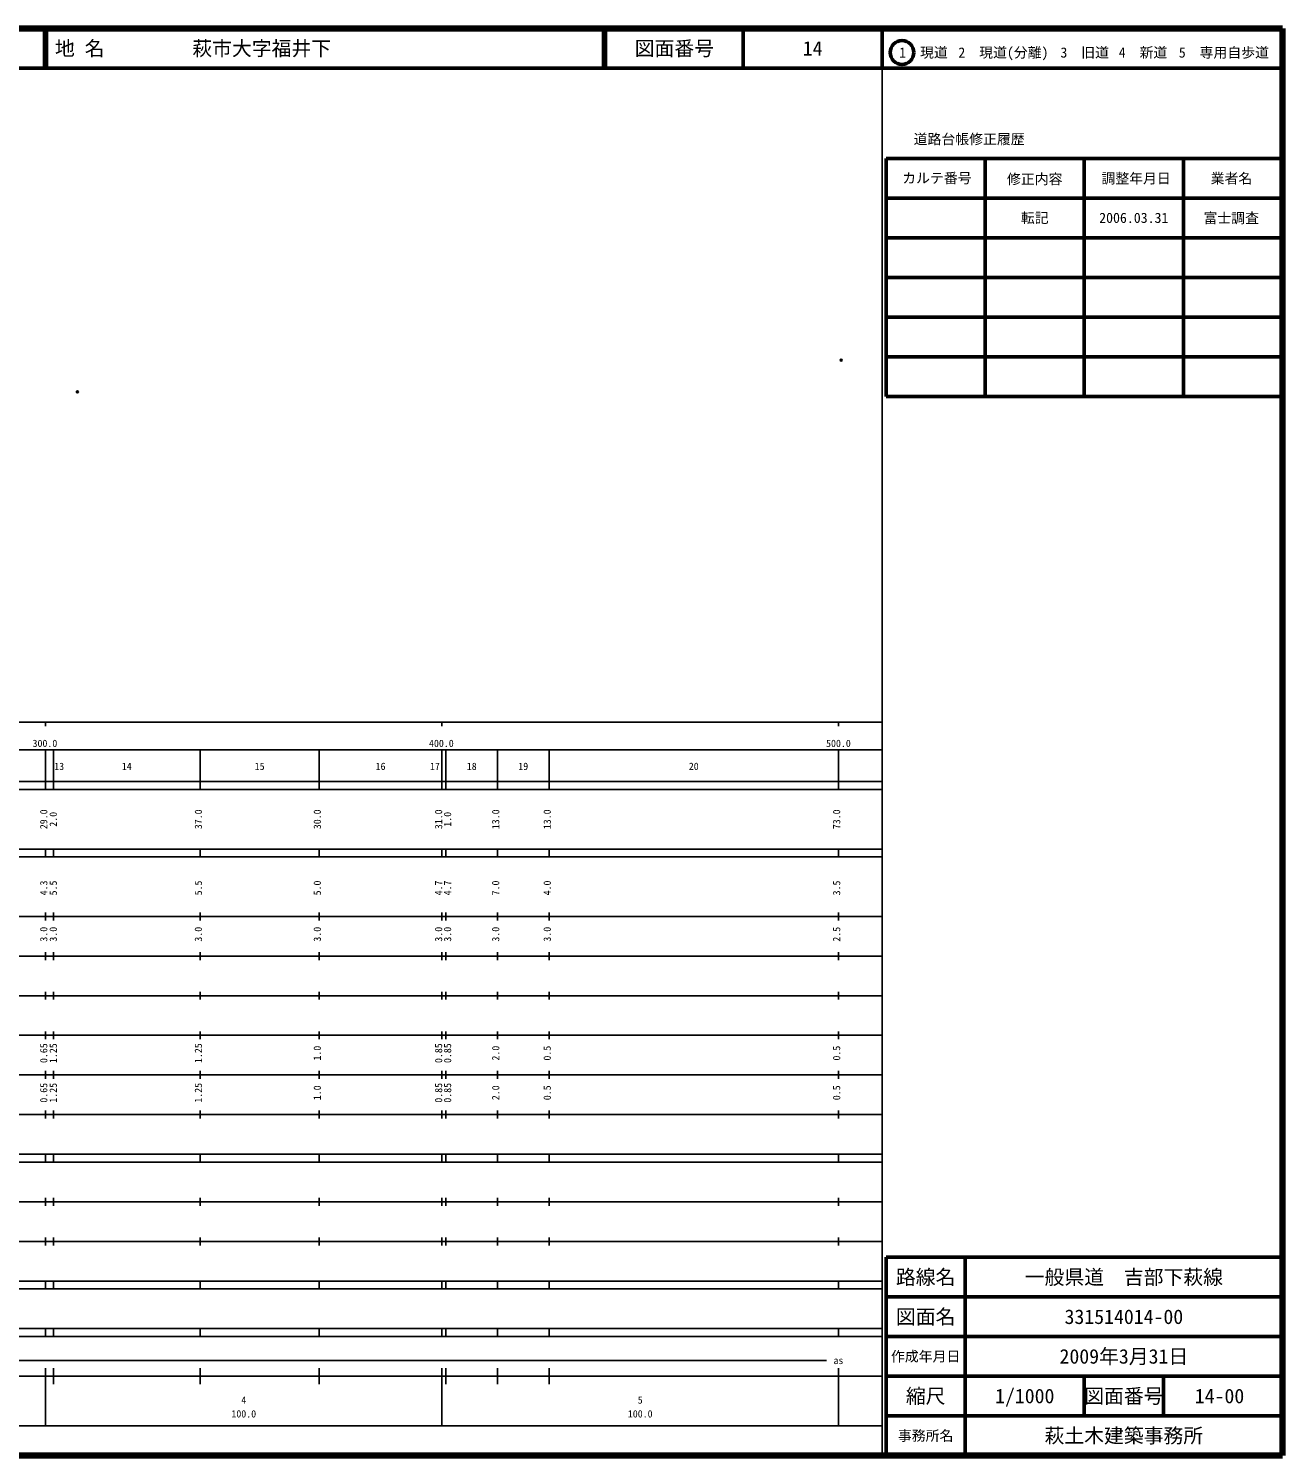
# Model space of a CAD drawing. Units: millimetres on the paper. Extents: x 40 to 680, y 20 to 380.
# Drawn here: x 363.7 to 680, y 20 to 380 of the extents above; entities that cross this region are included whole.
import ezdxf
from ezdxf.enums import TextEntityAlignment as Align

# ---------------------------------------------------------------- set-up
doc = ezdxf.new("R2010")
doc.units = ezdxf.units.MM
doc.header["$PDMODE"] = 32
doc.header["$PDSIZE"] = 0.5
doc.layers.add('M-OTRS', color=6, linetype='Continuous')
doc.layers.add('M-TTL-TXT', color=7, linetype='Continuous')
for name, color, linetype, lineweight in [('M-TTL', 2, 'Continuous', 140), ('M-TTL-BAND', 7, 'Continuous', 25), ('M-TTL-FRAM', 2, 'Continuous', 50), ('M-TTL-LINE', 7, 'Continuous', 50)]:
    doc.layers.add(name, color=color, linetype=linetype, lineweight=lineweight)
doc.styles.add('ＭＳ ゴシック', font='')
doc.styles.get('ＭＳ ゴシック').set_extended_font_data('MS Gothic')

msp = doc.modelspace()

# ---------------------------------------------------------------- linework, layer by layer
at = {"layer": 'M-OTRS'}
for p in [(568.699, 296.362), (376.022, 288.334)]:
    msp.add_point(p, dxfattribs=at)
at = {"layer": 'M-TTL'}
for p, q in [((680, 380), (40, 380)), ((680, 20), (680, 380)), ((40, 20), (680, 20))]:
    msp.add_line(p, q, dxfattribs=at)
at = {"layer": 'M-TTL-BAND'}
for p, q in [((579, 20), (579, 370)), ((40, 205), (579, 205)), ((368, 205), (368, 204)), ((468, 205), (468, 204)), ((568, 205), (568, 204)), ((68, 198), (579, 198)), ((368, 188), (368, 198)), ((370, 188), (370, 198)), ((407, 188), (407, 198)), ((437, 188), (437, 198)), ((468, 188), (468, 198)), ((469, 188), (469, 198)), ((482, 188), (482, 198)), ((495, 188), (495, 198)), ((568, 188), (568, 198)), ((40, 190), (579, 190)), ((40, 188), (579, 188)), ((40, 173), (579, 173)), ((368, 171), (368, 173)), ((370, 171), (370, 173)), ((407, 171), (407, 173)), ((437, 171), (437, 173)), ((468, 171), (468, 173)), ((469, 171), (469, 173)), ((482, 171), (482, 173)), ((495, 171), (495, 173)), ((568, 171), (568, 173)), ((40, 171), (579, 171)), ((40, 156), (579, 156)), ((368, 155), (368, 157)), ((370, 155), (370, 157)), ((407, 155), (407, 157)), ((437, 155), (437, 157)), ((468, 155), (468, 157)), ((469, 155), (469, 157)), ((482, 155), (482, 157)), ((495, 155), (495, 157)), ((568, 155), (568, 157)), ((46, 146), (579, 146)), ((368, 145), (368, 147)), ((370, 145), (370, 147)), ((407, 145), (407, 147)), ((437, 145), (437, 147)), ((468, 145), (468, 147)), ((469, 145), (469, 147)), ((482, 145), (482, 147)), ((495, 145), (495, 147)), ((568, 145), (568, 147)), ((368, 135), (368, 137)), ((370, 135), (370, 137)), ((407, 135), (407, 137)), ((437, 135), (437, 137)), ((468, 135), (468, 137)), ((469, 135), (469, 137)), ((482, 135), (482, 137)), ((495, 135), (495, 137)), ((568, 135), (568, 137)), ((52, 136), (579, 136)), ((46, 126), (579, 126)), ((368, 125), (368, 127)), ((370, 125), (370, 127)), ((407, 125), (407, 127)), ((437, 125), (437, 127)), ((468, 125), (468, 127)), ((469, 125), (469, 127)), ((482, 125), (482, 127)), ((495, 125), (495, 127)), ((568, 125), (568, 127)), ((52, 116), (579, 116)), ((368, 115), (368, 117)), ((370, 115), (370, 117)), ((407, 115), (407, 117)), ((437, 115), (437, 117)), ((468, 115), (468, 117)), ((469, 115), (469, 117)), ((482, 115), (482, 117)), ((495, 115), (495, 117)), ((568, 115), (568, 117)), ((46, 106), (579, 106)), ((368, 105), (368, 107)), ((370, 105), (370, 107)), ((407, 105), (407, 107)), ((437, 105), (437, 107)), ((468, 105), (468, 107)), ((469, 105), (469, 107)), ((482, 105), (482, 107)), ((495, 105), (495, 107)), ((568, 105), (568, 107)), ((40, 96), (579, 96)), ((40, 94), (579, 94)), ((368, 94), (368, 96)), ((370, 94), (370, 96)), ((407, 94), (407, 96)), ((437, 94), (437, 96)), ((468, 94), (468, 96)), ((469, 94), (469, 96)), ((482, 94), (482, 96)), ((495, 94), (495, 96)), ((568, 94), (568, 96)), ((49, 84), (579, 84)), ((368, 83), (368, 85)), ((370, 83), (370, 85)), ((407, 83), (407, 85)), ((437, 83), (437, 85)), ((468, 83), (468, 85)), ((469, 83), (469, 85)), ((482, 83), (482, 85)), ((495, 83), (495, 85)), ((568, 83), (568, 85)), ((40, 74), (579, 74)), ((368, 73), (368, 75)), ((370, 73), (370, 75)), ((407, 73), (407, 75)), ((437, 73), (437, 75)), ((468, 73), (468, 75)), ((469, 73), (469, 75)), ((482, 73), (482, 75)), ((495, 73), (495, 75)), ((568, 73), (568, 75)), ((40, 64), (579, 64)), ((40, 62), (579, 62)), ((368, 62), (368, 64)), ((370, 62), (370, 64)), ((407, 62), (407, 64)), ((437, 62), (437, 64)), ((468, 62), (468, 64)), ((469, 62), (469, 64)), ((482, 62), (482, 64)), ((495, 62), (495, 64)), ((568, 62), (568, 64)), ((40, 52), (579, 52)), ((368, 50), (368, 52)), ((370, 50), (370, 52)), ((407, 50), (407, 52)), ((437, 50), (437, 52)), ((468, 50), (468, 52)), ((469, 50), (469, 52)), ((482, 50), (482, 52)), ((495, 50), (495, 52)), ((568, 50), (568, 52)), ((40, 50), (579, 50)), ((71, 44), (565, 44)), ((40, 40), (579, 40)), ((368, 27.5), (368, 42)), ((370, 38), (370, 42)), ((407, 38), (407, 42)), ((437, 38), (437, 42)), ((468, 27.5), (468, 42)), ((469, 38), (469, 42)), ((482, 38), (482, 42)), ((495, 38), (495, 42)), ((568, 27.5), (568, 42)), ((68, 27.5), (579, 27.5))]:
    msp.add_line(p, q, dxfattribs=at)
at = {"layer": 'M-TTL-FRAM'}
for p, q in [((580, 347.197), (580, 287.197)), ((580, 347.197), (680, 347.197)), ((580, 287.197), (680, 287.197)), ((680, 70), (580, 70)), ((580, 70), (580, 20))]:
    msp.add_line(p, q, dxfattribs=at)
at = {"layer": 'M-TTL-LINE'}
for p, q in [((367.75, 380), (367.75, 370)), ((368.25, 380), (368.25, 370)), ((508.747, 380), (508.747, 370)), ((509.247, 380), (509.247, 370)), ((543.997, 380), (543.997, 370)), ((579, 380), (579, 370)), ((40, 370), (680, 370)), ((605, 347.197), (605, 287.197)), ((630, 347.197), (630, 287.197)), ((655, 347.197), (655, 287.197)), ((580, 337.197), (680, 337.197)), ((580, 327.197), (680, 327.197)), ((580, 317.197), (680, 317.197)), ((580, 307.197), (680, 307.197)), ((580, 297.197), (680, 297.197)), ((600, 70), (600, 20)), ((680, 60), (580, 60)), ((680, 50), (580, 50)), ((680, 40), (580, 40)), ((630, 40), (630, 30)), ((650, 40), (650, 30)), ((680, 30), (580, 30))]:
    msp.add_line(p, q, dxfattribs=at)
msp.add_circle((584.031, 373.958), 3, dxfattribs=at)

# ---------------------------------------------------------------- texts
at = {"layer": 'M-TTL-BAND', "style": 'ＭＳ ゴシック'}
for s, p in [('300.0', (367.844, 198.195)), ('400.0', (467.844, 198.195)), ('500.0', (568, 198.195)), ('13', (371.441, 192.405)), ('14', (388.5, 192.405)), ('15', (422, 192.405)), ('16', (452.5, 192.405)), ('17', (466.226, 192.405)), ('18', (475.5, 192.405)), ('19', (488.5, 192.405)), ('20', (531.5, 192.405)), ('as', (568, 42.5)), ('4', (418, 32.523)), ('5', (518, 32.523)), ('100.0', (418, 29.033)), ('100.0', (518, 29.033))]:
    msp.add_text(s, height=1.833, dxfattribs=at).set_placement(p, align=Align.BOTTOM_CENTER)
for s, p in [('29.0', (369, 180.5)), ('2.0', (371.402, 180.5)), ('37.0', (408, 180.5)), ('30.0', (438, 180.5)), ('31.0', (468.598, 180.5)), ('1.0', (470.868, 180.5)), ('13.0', (483, 180.5)), ('13.0', (496, 180.5)), ('73.0', (569, 180.5)), ('4.3', (369, 163.174)), ('5.5', (371.402, 163.174)), ('5.5', (408, 163.174)), ('5.0', (438, 163.174)), ('4.7', (468.598, 163.174)), ('4.7', (470.868, 163.174)), ('7.0', (483, 163.174)), ('4.0', (496, 163.174)), ('3.5', (569, 163.174)), ('3.0', (369, 151.5)), ('3.0', (371.402, 151.5)), ('3.0', (408, 151.5)), ('3.0', (438, 151.5)), ('3.0', (468.598, 151.5)), ('3.0', (470.868, 151.5)), ('3.0', (483, 151.5)), ('3.0', (496, 151.5)), ('2.5', (569, 151.5)), ('0.65', (369, 121.5)), ('1.25', (371.402, 121.5)), ('1.25', (408, 121.5)), ('1.0', (438, 121.5)), ('0.85', (468.598, 121.5)), ('0.85', (470.868, 121.5)), ('2.0', (483, 121.5)), ('0.5', (496, 121.5)), ('0.5', (569, 121.5)), ('0.65', (369, 111.5)), ('1.25', (371.402, 111.5)), ('1.25', (408, 111.5)), ('1.0', (438, 111.5)), ('0.85', (468.598, 111.5)), ('0.85', (470.868, 111.5)), ('2.0', (483, 111.5)), ('0.5', (496, 111.5)), ('0.5', (569, 111.5))]:
    msp.add_text(s, height=1.833, rotation=90, dxfattribs=at).set_placement(p, align=Align.BOTTOM_CENTER)
at = {"layer": 'M-TTL-TXT', "style": 'ＭＳ ゴシック'}
for s, p in [('地 名', (370.38, 375)), ('萩市大字福井下', (405.024, 375))]:
    msp.add_text(s, height=3.666, dxfattribs=at).set_placement(p, align=Align.MIDDLE_LEFT)
for s, height, p in [('図面番号', 3.666, (526.622, 375)), ('14', 3.666, (561.497, 375)), ('1\u3000現道', 2.566, (589.448, 373.958)), ('2\u3000現道(分離)', 2.566, (609.619, 373.958)), ('3\u3000旧道', 2.566, (630.121, 373.958)), ('4\u3000新道', 2.566, (644.824, 373.958)), ('5\u3000専用自歩道', 2.566, (665.228, 373.958)), ('道路台帳修正履歴', 2.566, (600.968, 352.113)), ('カルテ番号', 2.566, (592.839, 342.277)), ('修正内容', 2.566, (617.509, 342.023)), ('調整年月日', 2.566, (643.089, 342.197)), ('業者名', 2.566, (667.134, 342.197)), ('転記', 2.566, (617.5, 332.245)), ('2006.03.31', 2.566, (642.5, 332.245)), ('富士調査', 2.566, (667.077, 332.189)), ('路線名', 3.666, (590, 65)), ('路線名', 3.666, (590, 65)), ('一般県道\u3000吉部下萩線', 3.666, (640, 65)), ('図面名', 3.666, (590, 55)), ('図面名', 3.666, (590, 55)), ('331514014-00', 3.666, (640, 55)), ('2009年3月31日', 3.666, (640, 45)), ('作成年月日', 2.566, (590, 45)), ('作成年月日', 2.566, (590, 45)), ('縮尺', 3.666, (590, 35)), ('縮尺', 3.666, (590, 35)), ('1/1000', 3.666, (615, 35)), ('図面番号', 3.666, (640, 35)), ('図面番号', 3.666, (640, 35)), ('14-00', 3.666, (664.125, 35)), ('事務所名', 2.566, (590, 25)), ('事務所名', 2.566, (590, 25)), ('萩土木建築事務所', 3.666, (640, 25))]:
    msp.add_text(s, height=height, dxfattribs=at).set_placement(p, align=Align.MIDDLE_CENTER)

doc.saveas('drawing.dxf')
